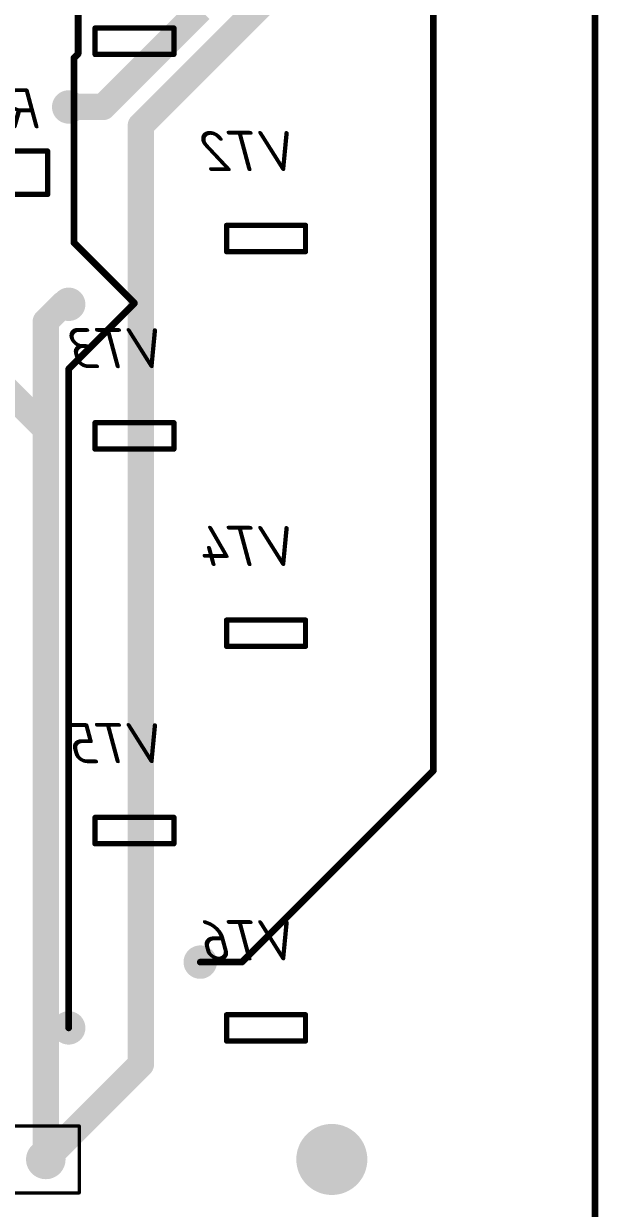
# Model space of a CAD drawing. Header units: millimetres. Extents: x -1529 to 2898, y -1337 to 2183.
# Drawn here: x -1331.7 to -1277.1, y 1952.8 to 2065.3 of the extents above; entities that cross this region are included whole.
import ezdxf

# ---------------------------------------------------------------- set-up
doc = ezdxf.new("R2010")
doc.units = ezdxf.units.MM
for name, color, linetype in [('BottomOverlay', 54, 'Continuous'), ('PadHoleLayer', 156, 'Continuous'), ('TopLayer', 1, 'Continuous'), ('TopOverlay', 2, 'Continuous'), ('ViaHoleLayer', 16, 'Continuous')]:
    doc.layers.add(name, color=color, linetype=linetype)
doc.styles.get("Standard").update_dxf_attribs({"font": 'isocpeui.ttf', "height": 5})

msp = doc.modelspace()

# ---------------------------------------------------------------- linework, layer by layer
at = {"layer": 'BottomOverlay', "color": 7, "true_color": 0xffffff, "const_width": 0.5}
for points in [[(-1324.964, 2064.907), (-1317.464, 2064.907)], [(-1324.964, 2062.407), (-1324.964, 2064.907)], [(-1324.964, 2064.907), (-1317.464, 2064.907)], [(-1317.464, 2062.407), (-1317.464, 2064.907)], [(-1324.964, 2062.407), (-1317.464, 2062.407)], [(-1337.964, 2053.22), (-1329.464, 2053.22)], [(-1329.464, 2049.094), (-1329.464, 2053.22)], [(-1337.964, 2049.094), (-1329.464, 2049.094)], [(-1312.464, 2046.157), (-1304.964, 2046.157)], [(-1312.464, 2043.657), (-1312.464, 2046.157)], [(-1312.464, 2046.157), (-1304.964, 2046.157)], [(-1304.964, 2043.657), (-1304.964, 2046.157)], [(-1312.464, 2043.657), (-1304.964, 2043.657)], [(-1324.964, 2027.407), (-1317.464, 2027.407)], [(-1324.964, 2024.907), (-1324.964, 2027.407)], [(-1324.964, 2027.407), (-1317.464, 2027.407)], [(-1317.464, 2024.907), (-1317.464, 2027.407)], [(-1324.964, 2024.907), (-1317.464, 2024.907)], [(-1312.464, 2008.657), (-1304.964, 2008.657)], [(-1312.464, 2006.157), (-1312.464, 2008.657)], [(-1312.464, 2008.657), (-1304.964, 2008.657)], [(-1304.964, 2006.157), (-1304.964, 2008.657)], [(-1312.464, 2006.157), (-1304.964, 2006.157)], [(-1324.964, 1989.907), (-1317.464, 1989.907)], [(-1324.964, 1987.407), (-1324.964, 1989.907)], [(-1324.964, 1989.907), (-1317.464, 1989.907)], [(-1317.464, 1987.407), (-1317.464, 1989.907)], [(-1324.964, 1987.407), (-1317.464, 1987.407)], [(-1312.464, 1971.157), (-1304.964, 1971.157)], [(-1312.464, 1968.657), (-1312.464, 1971.157)], [(-1312.464, 1971.157), (-1304.964, 1971.157)], [(-1304.964, 1968.657), (-1304.964, 1971.157)], [(-1312.464, 1968.657), (-1304.964, 1968.657)]]:
    msp.add_lwpolyline(points, dxfattribs=at)
at = {"layer": 'BottomOverlay', "color": 7, "true_color": 0xffffff, "const_width": 0.25}
for points in [[(-1325.089, 2064.907, 1), (-1324.839, 2064.907, 1)], [(-1325.089, 2064.907, 1), (-1324.839, 2064.907, 1)], [(-1325.089, 2064.907, 1), (-1324.839, 2064.907, 1)], [(-1317.589, 2064.907, 1), (-1317.339, 2064.907, 1)], [(-1317.589, 2064.907, 1), (-1317.339, 2064.907, 1)], [(-1317.589, 2064.907, 1), (-1317.339, 2064.907, 1)], [(-1325.089, 2062.407, 1), (-1324.839, 2062.407, 1)], [(-1325.089, 2062.407, 1), (-1324.839, 2062.407, 1)], [(-1317.589, 2062.407, 1), (-1317.339, 2062.407, 1)], [(-1317.589, 2062.407, 1), (-1317.339, 2062.407, 1)], [(-1329.589, 2053.22, 1), (-1329.339, 2053.22, 1)], [(-1329.589, 2053.22, 1), (-1329.339, 2053.22, 1)], [(-1329.589, 2049.094, 1), (-1329.339, 2049.094, 1)], [(-1329.589, 2049.094, 1), (-1329.339, 2049.094, 1)], [(-1312.589, 2046.157, 1), (-1312.339, 2046.157, 1)], [(-1312.589, 2046.157, 1), (-1312.339, 2046.157, 1)], [(-1312.589, 2046.157, 1), (-1312.339, 2046.157, 1)], [(-1305.089, 2046.157, 1), (-1304.839, 2046.157, 1)], [(-1305.089, 2046.157, 1), (-1304.839, 2046.157, 1)], [(-1305.089, 2046.157, 1), (-1304.839, 2046.157, 1)], [(-1312.589, 2043.657, 1), (-1312.339, 2043.657, 1)], [(-1312.589, 2043.657, 1), (-1312.339, 2043.657, 1)], [(-1305.089, 2043.657, 1), (-1304.839, 2043.657, 1)], [(-1305.089, 2043.657, 1), (-1304.839, 2043.657, 1)], [(-1325.089, 2027.407, 1), (-1324.839, 2027.407, 1)], [(-1325.089, 2027.407, 1), (-1324.839, 2027.407, 1)], [(-1325.089, 2027.407, 1), (-1324.839, 2027.407, 1)], [(-1317.589, 2027.407, 1), (-1317.339, 2027.407, 1)], [(-1317.589, 2027.407, 1), (-1317.339, 2027.407, 1)], [(-1317.589, 2027.407, 1), (-1317.339, 2027.407, 1)], [(-1325.089, 2024.907, 1), (-1324.839, 2024.907, 1)], [(-1325.089, 2024.907, 1), (-1324.839, 2024.907, 1)], [(-1317.589, 2024.907, 1), (-1317.339, 2024.907, 1)], [(-1317.589, 2024.907, 1), (-1317.339, 2024.907, 1)], [(-1312.589, 2008.657, 1), (-1312.339, 2008.657, 1)], [(-1312.589, 2008.657, 1), (-1312.339, 2008.657, 1)], [(-1312.589, 2008.657, 1), (-1312.339, 2008.657, 1)], [(-1305.089, 2008.657, 1), (-1304.839, 2008.657, 1)], [(-1305.089, 2008.657, 1), (-1304.839, 2008.657, 1)], [(-1305.089, 2008.657, 1), (-1304.839, 2008.657, 1)], [(-1312.589, 2006.157, 1), (-1312.339, 2006.157, 1)], [(-1312.589, 2006.157, 1), (-1312.339, 2006.157, 1)], [(-1305.089, 2006.157, 1), (-1304.839, 2006.157, 1)], [(-1305.089, 2006.157, 1), (-1304.839, 2006.157, 1)], [(-1325.089, 1989.907, 1), (-1324.839, 1989.907, 1)], [(-1325.089, 1989.907, 1), (-1324.839, 1989.907, 1)], [(-1325.089, 1989.907, 1), (-1324.839, 1989.907, 1)], [(-1317.589, 1989.907, 1), (-1317.339, 1989.907, 1)], [(-1317.589, 1989.907, 1), (-1317.339, 1989.907, 1)], [(-1317.589, 1989.907, 1), (-1317.339, 1989.907, 1)], [(-1325.089, 1987.407, 1), (-1324.839, 1987.407, 1)], [(-1325.089, 1987.407, 1), (-1324.839, 1987.407, 1)], [(-1317.589, 1987.407, 1), (-1317.339, 1987.407, 1)], [(-1317.589, 1987.407, 1), (-1317.339, 1987.407, 1)], [(-1312.589, 1971.157, 1), (-1312.339, 1971.157, 1)], [(-1312.589, 1971.157, 1), (-1312.339, 1971.157, 1)], [(-1312.589, 1971.157, 1), (-1312.339, 1971.157, 1)], [(-1305.089, 1971.157, 1), (-1304.839, 1971.157, 1)], [(-1305.089, 1971.157, 1), (-1304.839, 1971.157, 1)], [(-1305.089, 1971.157, 1), (-1304.839, 1971.157, 1)], [(-1312.589, 1968.657, 1), (-1312.339, 1968.657, 1)], [(-1312.589, 1968.657, 1), (-1312.339, 1968.657, 1)], [(-1305.089, 1968.657, 1), (-1304.839, 1968.657, 1)], [(-1305.089, 1968.657, 1), (-1304.839, 1968.657, 1)]]:
    msp.add_lwpolyline(points, format="xyb", close=True, dxfattribs=at)
at = {"layer": 'PadHoleLayer', "color": 7, "true_color": 0xffffff}
for points, const_width in [([(-1304.151, 1957.407, 1), (-1300.776, 1957.407, 1)], 3.375), ([(-1330.264, 1957.407, 1), (-1329.014, 1957.407, 1)], 1.25)]:
    msp.add_lwpolyline(points, format="xyb", close=True, dxfattribs=dict(at, const_width=const_width))
at = {"layer": 'TopLayer', "color": 7, "true_color": 0xffffff}
for points, const_width in [([(-1292.809, 1994.358), (-1292.809, 2130.29)], 0.635), ([(-1326.563, 2062.459), (-1326.563, 2093.756)], 0.635), ([(-1320.606, 2055.652), (-1296.214, 2080.044)], 2.5), ([(-1371.214, 2068.381), (-1329.639, 2026.807)], 2.5), ([(-1324.201, 2057.407), (-1314.964, 2066.644)], 2.5), ([(-1326.972, 2062.049), (-1326.563, 2062.459)], 0.635), ([(-1326.972, 2044.523), (-1326.972, 2062.049)], 0.635), ([(-1327.464, 2057.407), (-1324.201, 2057.407)], 2.5), ([(-1320.606, 1966.44), (-1320.606, 2055.652)], 2.5), ([(-1326.972, 2044.523), (-1321.214, 2038.765)], 0.635), ([(-1329.639, 2037.018), (-1328, 2038.657)], 2.5), ([(-1328, 2038.657), (-1327.464, 2038.657)], 2.5), ([(-1327.464, 2032.515), (-1321.214, 2038.765)], 0.635), ([(-1329.639, 2026.807), (-1329.639, 2037.018)], 2.5), ([(-1327.464, 1969.907), (-1327.464, 2032.515)], 0.635), ([(-1329.639, 1957.407), (-1329.639, 2026.807)], 2.5), ([(-1311.011, 1976.157), (-1292.809, 1994.358)], 0.635), ([(-1314.964, 1976.157), (-1311.011, 1976.157)], 0.635), ([(-1329.639, 1957.407), (-1320.606, 1966.44)], 2.5)]:
    msp.add_lwpolyline(points, dxfattribs=dict(at, const_width=const_width))
for points, const_width in [([(-1327.131, 2062.049, 1), (-1326.813, 2062.049, 1)], 0.318), ([(-1327.131, 2062.049, 1), (-1326.813, 2062.049, 1)], 0.318), ([(-1326.722, 2062.459, 1), (-1326.404, 2062.459, 1)], 0.318), ([(-1326.722, 2062.459, 1), (-1326.404, 2062.459, 1)], 0.318), ([(-1328.257, 2057.407, 1), (-1326.67, 2057.407, 1)], 1.587), ([(-1328.089, 2057.407, 1), (-1326.839, 2057.407, 1)], 1.25), ([(-1324.826, 2057.407, 1), (-1323.576, 2057.407, 1)], 1.25), ([(-1324.826, 2057.407, 1), (-1323.576, 2057.407, 1)], 1.25), ([(-1321.231, 2055.652, 1), (-1319.981, 2055.652, 1)], 1.25), ([(-1321.231, 2055.652, 1), (-1319.981, 2055.652, 1)], 1.25), ([(-1327.131, 2044.523, 1), (-1326.813, 2044.523, 1)], 0.318), ([(-1327.131, 2044.523, 1), (-1326.813, 2044.523, 1)], 0.318), ([(-1328.625, 2038.657, 1), (-1327.375, 2038.657, 1)], 1.25), ([(-1328.625, 2038.657, 1), (-1327.375, 2038.657, 1)], 1.25), ([(-1328.257, 2038.657, 1), (-1326.67, 2038.657, 1)], 1.587), ([(-1328.089, 2038.657, 1), (-1326.839, 2038.657, 1)], 1.25), ([(-1321.372, 2038.765, 1), (-1321.055, 2038.765, 1)], 0.318), ([(-1321.372, 2038.765, 1), (-1321.055, 2038.765, 1)], 0.318), ([(-1330.264, 2037.018, 1), (-1329.014, 2037.018, 1)], 1.25), ([(-1330.264, 2037.018, 1), (-1329.014, 2037.018, 1)], 1.25), ([(-1327.622, 2032.515, 1), (-1327.305, 2032.515, 1)], 0.318), ([(-1327.622, 2032.515, 1), (-1327.305, 2032.515, 1)], 0.318), ([(-1330.264, 2026.807, 1), (-1329.014, 2026.807, 1)], 1.25), ([(-1330.264, 2026.807, 1), (-1329.014, 2026.807, 1)], 1.25), ([(-1330.264, 2026.807, 1), (-1329.014, 2026.807, 1)], 1.25), ([(-1292.968, 1994.358, 1), (-1292.65, 1994.358, 1)], 0.318), ([(-1292.968, 1994.358, 1), (-1292.65, 1994.358, 1)], 0.318), ([(-1315.757, 1976.157, 1), (-1314.17, 1976.157, 1)], 1.587), ([(-1315.122, 1976.157, 1), (-1314.805, 1976.157, 1)], 0.318), ([(-1311.169, 1976.157, 1), (-1310.852, 1976.157, 1)], 0.318), ([(-1311.169, 1976.157, 1), (-1310.852, 1976.157, 1)], 0.318), ([(-1328.257, 1969.907, 1), (-1326.67, 1969.907, 1)], 1.587), ([(-1327.622, 1969.907, 1), (-1327.305, 1969.907, 1)], 0.318), ([(-1321.231, 1966.44, 1), (-1319.981, 1966.44, 1)], 1.25), ([(-1321.231, 1966.44, 1), (-1319.981, 1966.44, 1)], 1.25), ([(-1330.576, 1957.407, 1), (-1328.701, 1957.407, 1)], 1.875), ([(-1330.264, 1957.407, 1), (-1329.014, 1957.407, 1)], 1.25), ([(-1330.264, 1957.407, 1), (-1329.014, 1957.407, 1)], 1.25)]:
    msp.add_lwpolyline(points, format="xyb", close=True, dxfattribs=dict(at, const_width=const_width))
at = {"layer": 'TopOverlay', "color": 7, "true_color": 0xffffff}
for points, const_width in [([(-1277.464, 1894.907), (-1277.464, 2182.407)], 0.635), ([(-1453.464, 1960.582), (-1326.464, 1960.582)], 0.313), ([(-1326.464, 1954.232), (-1326.464, 1960.582)], 0.313), ([(-1453.464, 1954.232), (-1326.464, 1954.232)], 0.313)]:
    msp.add_lwpolyline(points, dxfattribs=dict(at, const_width=const_width))
at = {"layer": 'TopOverlay', "color": 7, "true_color": 0xffffff, "const_width": 0.156}
for points in [[(-1326.542, 1960.582, 1), (-1326.386, 1960.582, 1)], [(-1326.542, 1960.582, 1), (-1326.386, 1960.582, 1)], [(-1326.542, 1954.232, 1), (-1326.386, 1954.232, 1)], [(-1326.542, 1954.232, 1), (-1326.386, 1954.232, 1)]]:
    msp.add_lwpolyline(points, format="xyb", close=True, dxfattribs=at)
at = {"layer": 'ViaHoleLayer', "color": 7, "true_color": 0xffffff, "const_width": 0.889}
for points in [[(-1327.908, 2057.407, 1), (-1327.019, 2057.407, 1)], [(-1327.908, 2038.657, 1), (-1327.019, 2038.657, 1)], [(-1315.408, 1976.157, 1), (-1314.519, 1976.157, 1)], [(-1327.908, 1969.907, 1), (-1327.019, 1969.907, 1)]]:
    msp.add_lwpolyline(points, format="xyb", close=True, dxfattribs=at)

# ---------------------------------------------------------------- texts
at = {"layer": 'BottomOverlay', "color": 7, "true_color": 0xffffff, "text_generation_flag": 2}
for s, p in [('R13', (-1329.878, 2055.382)), ('VT2', (-1305.319, 2051.318)), ('VT3', (-1317.828, 2032.585)), ('VT4', (-1305.319, 2013.789)), ('VT5', (-1317.828, 1995.057)), ('VT6', (-1305.319, 1976.324))]:
    msp.add_text(s, height=3.81, dxfattribs=at).set_placement(p)

doc.saveas('drawing.dxf')
